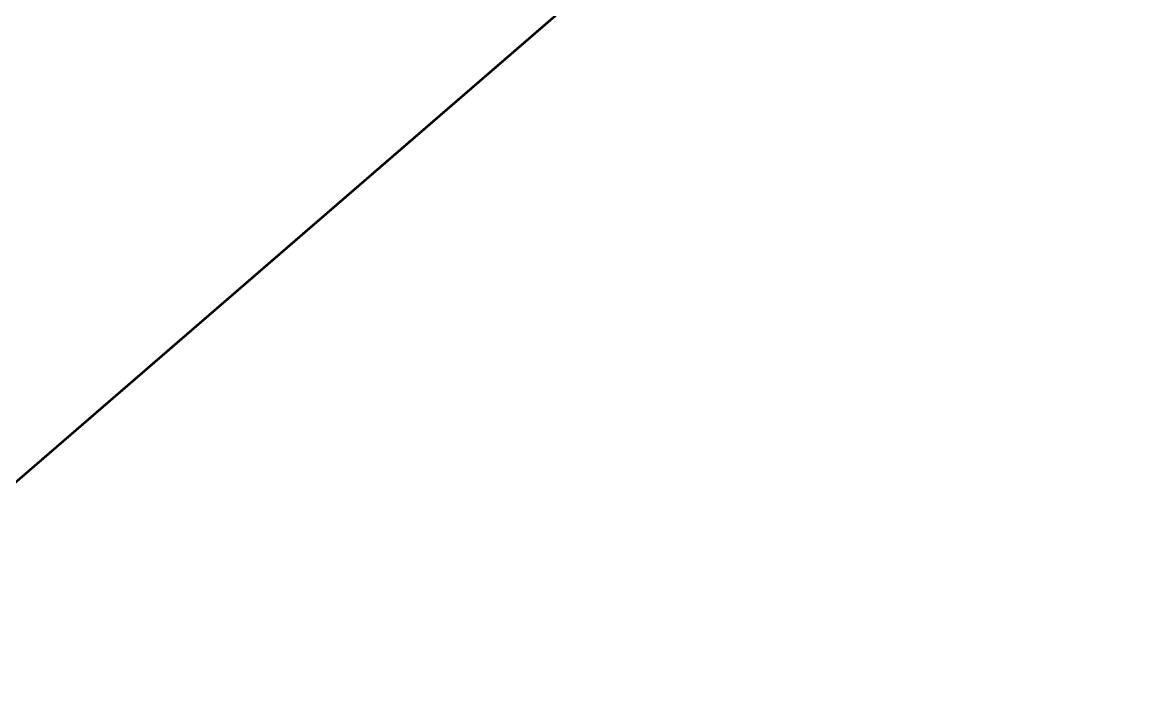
# Model space of a CAD drawing. Extents: x 380192 to 391966, y 6058532 to 6064394.
# Drawn here: x 390690.46 to 390707.69, y 6061867.14 to 6061877.23 of the extents above; entities that cross this region are included whole.
import ezdxf

# ---------------------------------------------------------------- set-up
doc = ezdxf.new("R2010")
doc.units = 0
doc.header["$LTSCALE"] = 5
doc.layers.add('F-RW', color=190, linetype='Continuous')
doc.layers.add('F-RW-T', color=190, linetype='Continuous', lineweight=9)
doc.styles.add('80CG', font='ARIALN.TTF', dxfattribs={"height": 10})
doc.dimstyles.new('Compass 5 000', dxfattribs={"dimscale": 5, "dimtxt": 9, "dimasz": 2, "dimexe": 0.2, "dimexo": 0.0625, "dimgap": 0.5, "dimtad": 0, "dimtih": 1, "dimtoh": 1, "dimzin": 0, "dimdsep": 46, "dimtxsty": '80CG', "dimcen": 0.1, "dimse1": 1, "dimse2": 1, "dimclrd": 256, "dimclrt": 256, "dimaunit": 1, "dimadec": 4, "dimazin": 0, "dimtfac": 0.06, "dimtofl": 0, "dimtmove": 0, "dimatfit": 1, "dimfxl": 0.2, "dimtolj": 1, "dimtzin": 0, "dimlwd": -1, "dimarcsym": 0})

msp = doc.modelspace()

# ---------------------------------------------------------------- linework, layer by layer
at = {"layer": 'F-RW', "flags": 128}
for points in [[(390053.396, 6061319.298), (390733.835, 6061907.841), (390796.75, 6061962.111), (390810.82, 6061947.434), (390821.178, 6061936.63), (390821.178, 6061936.63), (390831.229, 6061926.145), (390832.003, 6061925.451), (390846.462, 6061912.474), (390872.96, 6061888.692), (390908.646, 6061850.777), (390969.62, 6061785.995), (390983.326, 6061771.433), (390986.548, 6061768.01), (391003.609, 6061764.463), (391033.414, 6061732.796), (391054.349, 6061732.426), (391075.309, 6061732.055), (391110.783, 6061731.427), (391214.252, 6061693.541), (391341.922, 6061690.161)], [(391341.922, 6061690.161), (391214.252, 6061693.541), (391110.783, 6061731.427), (391075.309, 6061732.055), (391012.427, 6061798.913), (391001.469, 6061788.566), (390994.225, 6061781.725), (390983.326, 6061771.433), (390968.787, 6061757.704), (390954.12, 6061743.864), (390939.538, 6061730.084), (390906.579, 6061765.165), (390830.995, 6061845.613), (390792.509, 6061879.86), (390751.269, 6061922.879), (390616.73, 6061806.551), (390603.649, 6061821.67), (390040.27, 6061334.378)]]:
    msp.add_lwpolyline(points, dxfattribs=at)

# ---------------------------------------------------------------- leaders
at = {"layer": 'F-RW-T'}
msp.add_leader([(390723.189, 6061872.199), (390652.046, 6061953.817)], dimstyle='Compass 5 000', override={"dimtxsty": '80CG'}, dxfattribs=at)

doc.saveas('drawing.dxf')
